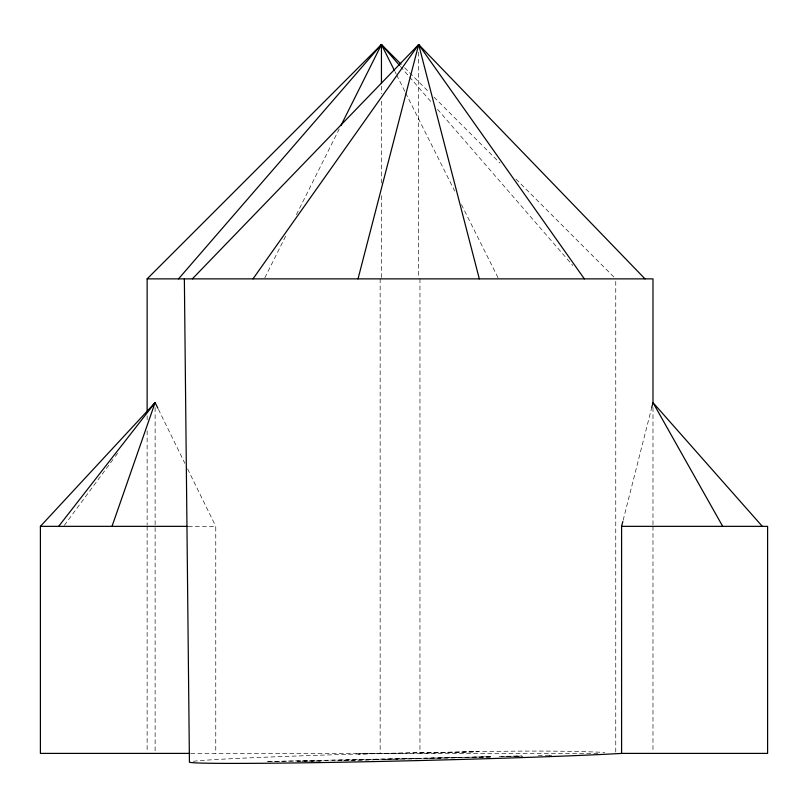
<?xml version="1.0" encoding="UTF-8"?>
<svg xmlns="http://www.w3.org/2000/svg" width="808" height="808" viewBox="0 0 808 808"><rect width="100%" height="100%" fill="white"/><g stroke="black" fill="none" stroke-linecap="round" stroke-linejoin="round"><path stroke-width="0.61" stroke-dasharray="4.04 3.03" d="M623.13 520.281L651.753 407.464M264.852 277.74L286.82 233.805M296.395 214.655L339.198 129.048M64.307 525.341L114.595 457.379M115.342 456.369L117.594 453.328M297.253 761.54L321.231 760.944M337.643 760.53L374.235 759.611M375.498 759.581L490.345 756.702M499.172 756.48L521.897 755.904M538.3 755.49L550.915 755.177M302.192 761.53L321.099 761.085M343.784 760.54L374.033 759.823M386.638 759.53L418.14 758.783M429.482 758.51L455.954 757.884M472.337 757.5L491.244 757.045M515.191 756.48L522.746 756.298M267.165 761.55L491.345 756.722M501.425 756.5L521.574 756.066M549.278 755.47L551.803 755.409M268.488 761.55L456.328 757.571M457.591 757.54L490.365 756.854M506.747 756.5L521.877 756.177M188.264 526.351L215.766 526.351L215.766 753.399M190.789 753.399L600.384 753.399M404.606 67.721L429.553 92.668M434.007 97.122L499.94 163.054M515.979 179.083L614.868 277.982M400.414 66.468L408.666 75.992M409.494 76.942L432.593 103.616M437.542 109.322L572.822 265.539M394.961 71.599L396.092 73.851M396.657 74.972L405.101 91.87M405.666 93.001L454.672 191.001M461.429 204.525L498.041 277.74M158.429 409.363L184.891 463.358M187.648 468.983L215.766 526.351M652.985 407.606L652.985 525.099M652.985 526.351L652.985 750.885M615.757 281.396L615.757 752.137M419.958 278.871L419.958 753.399L478.578 751.692A230.775 15.271 -2.1 0 1 604.748 752.43M418.675 52.116L418.675 277.609M381.447 86.133L381.447 93.688M381.447 101.242L381.447 183.133M381.447 195.728L381.447 277.609M380.154 278.871L380.154 753.399L358.378 754.005A231.058 4.101 -1.4 0 0 192.536 761.409M155.116 407.606L155.116 525.099M155.116 527.614L155.116 750.885M147.137 415.797L147.137 420.827M147.137 430.876L147.137 525.099M147.137 526.351L147.137 750.885M381.447 753.399L358.378 754.005L478.578 751.692L381.447 753.399"/><path stroke-width="1.21" d="M184.365 278.871L189.425 762.197A231.058 4.101 -1.4 0 0 362.863 761.803A231.058 4.101 -1.4 0 0 621.594 753.399L621.594 526.351L622.827 521.503M651.753 407.464L652.985 402.606L652.985 278.871L147.137 278.871L147.137 412.029M358.025 278.871L418.675 44.561L644.996 278.871M112.009 526.351L155.116 402.606L157.873 408.232M340.895 125.664L381.447 44.561L401.051 64.155M252.995 278.871L418.675 44.561L584.356 278.871M152.863 405.656L155.116 402.606L40.4 526.351L40.4 753.399L189.698 753.399M58.651 526.351L155.116 402.606M178.528 278.871L381.447 44.561L399.596 65.509M192.344 278.871L418.675 44.561L479.316 278.871M147.137 278.871L381.447 44.561L394.405 70.468M40.4 526.351L187.042 526.351M621.594 526.351L767.6 526.351L767.6 753.399L621.594 753.399M762.308 526.351L652.985 402.606L722.695 526.351M381.447 44.561L381.447 83.608"/></g></svg>
